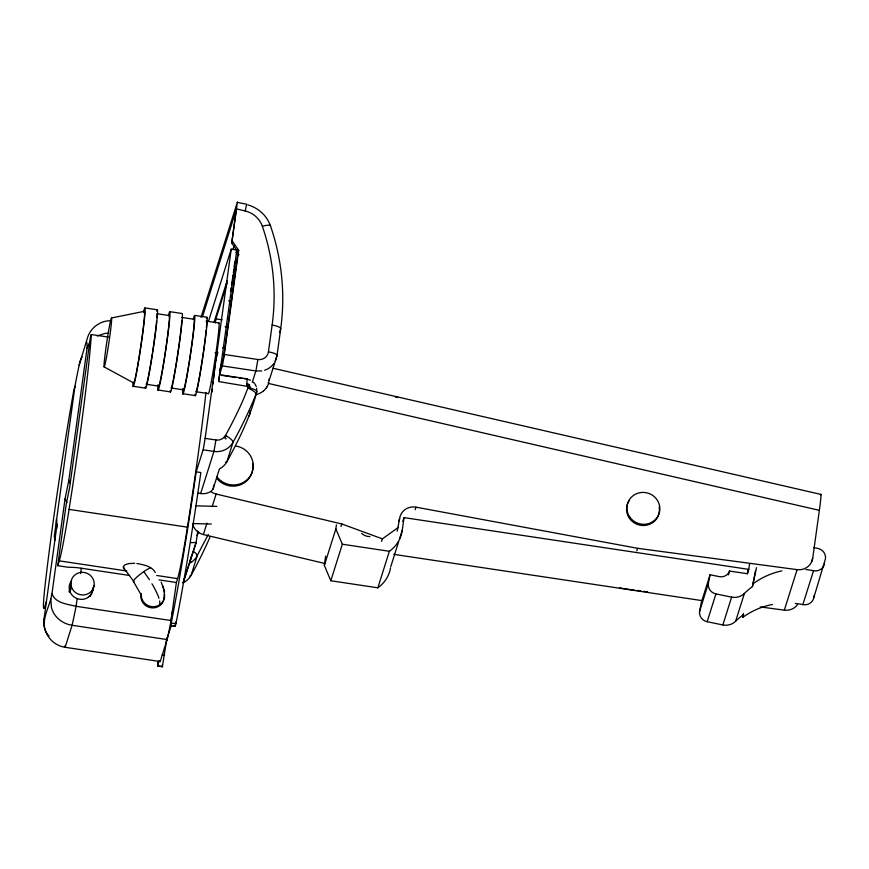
<?xml version="1.0" encoding="UTF-8"?>
<svg xmlns="http://www.w3.org/2000/svg" width="869" height="869" viewBox="0 0 869 869"><rect width="100%" height="100%" fill="white"/><g stroke="black" fill="none" stroke-linecap="round" stroke-linejoin="round"><path stroke-width="1.3" d="M90.061 341.582L87.074 348.143L68.857 480.231L65.034 498.925L51.977 593.614A140.539 6.105 -81.5 0 1 50.793 599.099L51.499 607.985L53.215 612.2A24.451 22.431 14.8 0 0 72.062 625.278L167.12 639.573A165.067 7.169 -81.5 0 0 170.737 622.541L176.385 582.502L177.602 578.624A66.022 2.868 -81.5 0 0 187.422 527.168A164.122 7.137 -81.5 0 0 205.964 392.56M50.793 599.099C47.773 610.114 40.615 622.085 46.524 633.436A24.451 24.223 25.3 0 0 65.132 647.296L160.189 661.548L167.12 639.573M56.778 528.374L56.507 519.412L56.572 526.994M231.23 249.186L205.138 438.367L215.936 439.996A9.429 9.081 17.5 0 0 224.169 437.226L225.473 435.445A462.189 445.156 17.5 0 0 244.037 397.893L248.197 387.259A1.89 1.814 17.5 0 0 247.839 386.466L218.684 381.556L236.824 250.022L231.23 249.186L208.473 321.356M219.336 375.897L218.869 380.177M57.104 524.083L44.047 618.771C42.972 624.92 44.667 631.633 49.088 636.13M234.728 261.938L234.163 266.935M159.842 604.65L159.722 600.935M175.527 622.074L175.223 626.31L175.918 623.736A174.495 7.582 -81.5 0 0 200.848 472.53L196.188 471.834A174.495 7.582 -81.5 0 1 171.258 623.04L170.606 625.615L175.223 626.31M246.6 385.738L247.252 378.851L219.336 374.658M219.499 370.791L223.583 357.278L238.073 252.238L231.73 243.081L237.422 202.042L201.011 317.326M129.524 575.463L81.328 568.228A24.528 6.507 7.9 0 0 68.108 567.261L57.723 565.697L66.153 504.617L69.705 487.205L90.322 337.683L91.321 334.543L108.603 337.129M71.551 580.959C66.478 586.955 70.085 596.286 77.145 598.567L76.081 606.301A165.067 7.169 -81.5 0 1 72.062 625.3L65.132 647.286A165.067 7.169 -81.5 0 1 64.86 647.144M80.6 573.529L81.328 568.228M162.34 664.807A174.495 7.582 -81.5 0 0 162.373 666.697L166.989 637.824M172.138 612.048L170.53 625.474L175.397 626.006M215.36 322.888L215.914 318.88L227.178 283.131M231.73 243.081L236.303 209.559L202.455 316.805M209.994 537.064A471.617 454.248 17.5 0 1 191.061 575.376A18.868 18.173 17.5 0 1 183.055 582.849L196.079 542.919L197.741 530.926M233.033 275.212L231.588 285.054M233.359 272.812L233.859 269.227M219.64 374.376L222.453 365.414L223.898 357.376L238.682 250.305L232.338 241.147M198.208 493.147L200.663 493.516A18.868 18.173 17.5 0 0 202.455 493.701C207.333 493.831 214.491 491.398 213.568 485.217M224.321 354.476L257.865 359.516A9.429 9.081 17.5 0 0 268.423 351.902L272.127 325.06A226.374 218.032 17.5 0 0 262.373 226.331A23.582 22.713 17.5 0 0 245.221 210.982L236.77 208.984M390.539 568.011A33.011 31.795 17.5 0 1 377.841 587.813L330.807 580.753L324.343 565.426L325.625 556.117M324.343 565.426L335.858 528.895L336.412 524.909M397.22 531.144L399.642 518.489A14.154 13.632 17.5 0 1 415.979 507.17L637.618 548.306L797.112 569.64A14.154 13.632 17.5 0 0 812.711 558.202L819.358 510.342A21.725 0.934 -81.4 0 0 820.488 495.102M399.479 539.052L402.26 530.231L403.998 517.62L748.796 569.38L749.534 564.079M772.454 604.466A75.462 72.681 17.5 0 0 742.691 617.446L743.647 614.426A75.462 72.681 17.5 0 0 735.63 621.248A14.154 13.632 17.5 0 1 722.856 624.941L707.149 621.737A9.429 9.081 17.5 0 1 699.578 611.418L701.294 602.586L710.06 574.767L719.304 576.658A9.103 8.766 17.5 0 0 729.58 571.052L747.427 573.736L747.97 569.792M205.138 438.367L203.27 449.306L196.188 471.834M215.936 439.996L213.937 451.424L200.663 493.516M257.865 359.516L255.997 370.455L252.282 382.306M710.06 574.767L708.354 583.599A9.429 9.081 17.5 0 0 715.926 593.918L731.622 597.122A14.154 13.632 17.5 0 0 744.407 593.429A75.462 72.681 17.5 0 1 752.424 586.608L756.497 567.653M158.962 660.82L157.713 666.002A174.495 7.582 -81.5 0 1 157.691 661.906M190.517 559.082L189.692 563.199L191.517 562.124M124.343 569.054L123.365 566.382L125.147 564.741L128.449 563.633L134.706 563.275M742.691 617.446L743.473 613.471M752.424 586.608L755.541 570.672M795.265 603.444A75.462 72.681 17.5 0 1 802.847 604.607A9.429 9.081 17.5 0 0 813.84 597.568L814.275 595.341M813.84 597.568L825.474 558.756A9.429 9.081 17.5 0 0 817.892 548.437L813.938 547.622M230.719 289.735L231.121 287.726M245.221 210.982L246.644 204.237L237.259 202.358M217.739 352.086L215.132 363.068A171.671 7.463 -81.5 0 1 213.568 379.025M75.082 386.238L74.723 387.335A140.539 6.105 -81.5 0 1 79.166 365.186L80.198 360.907A24.962 22.659 12.9 0 1 82.099 356.931M92.809 590.507L91.332 594.7M79.166 365.186L87.715 337.053A24.962 24.788 34.1 0 1 96.111 325.571L100.228 323.062A24.321 24.136 29.1 0 1 109.516 320.715M46.437 601.511L44.906 606.356A66.022 2.868 -81.5 0 1 45.069 585.532A164.122 7.137 -81.5 0 1 73.93 389.692L74.919 386.553L54.302 536.075L54.856 540.42M57.723 565.697L59.255 560.853A66.022 2.868 -81.5 0 0 69.064 509.397A164.122 7.137 -81.5 0 0 91.321 334.543M92.125 591.724L94.124 585.391M232.99 249.284L234.174 245.514M214.067 322.193L227.07 280.948M236.01 252.597L236.824 250.022M238.073 252.238L238.682 250.305M141.365 593.636L140.984 594.841A11.721 11.286 17.5 0 0 152.846 607.909A11.721 11.286 17.5 0 0 164.056 594.776M164.143 598.317L164.523 597.112M213.014 489.214L219.412 468.934A18.89 18.249 16.2 0 0 224.919 464.557A18.792 18.119 13.6 0 0 226.896 461.689C239.105 439.377 250.576 416.447 256.768 391.647L256.681 388.215M166.251 641.333L171.421 624.93M325.104 563.557L203.357 534.544L206.952 523.149M212.145 506.692L216.131 494.026A14.154 13.632 17.5 0 1 210.917 491.626M279.503 332.642L280.687 328.873A235.814 227.124 17.5 0 0 270.531 226.038A33.011 31.795 17.5 0 0 247.817 204.888M341.006 526.505L341.81 523.974L382.403 538.867L398.415 527.353M330.807 580.753L342.321 544.222L335.858 528.895M381.6 541.398L382.403 538.867M377.841 587.813L389.366 551.283A33.011 31.795 17.5 0 0 402.26 530.231M398.849 521.02L399.642 518.489M402.803 521.4L403.998 517.62M390.735 566.762L398.686 541.572M415.186 509.701L415.979 507.17M636.825 550.837L637.618 548.306M699.578 611.418L708.431 583.11M707.149 621.737L715.926 593.918M728.385 574.854L729.58 571.052M722.856 624.941L731.622 597.122M747.427 573.736L748.796 569.38M735.63 621.248L744.407 593.429M760.212 606.931L784.327 610.157L797.112 569.64M811.516 562.004L812.711 558.202M802.847 604.607L813.536 570.737A9.429 9.081 17.5 0 0 824.518 563.699M183.055 582.849L196.025 542.538L190.702 542.604M68.977 591.789L71.062 585.456A11.721 11.286 17.5 0 1 85.879 572.867A11.721 11.286 17.5 0 1 91.006 591.637A11.721 11.286 17.5 0 1 71.53 587.183L71.062 585.456M93.2 587.466A12.003 11.558 17.5 0 1 93.113 589.54L89.996 596.492M69.748 592.191L71.53 587.183M89.659 596.199L90.995 594.418M88.247 597.329L89.789 595.83M190.713 557.996L191.169 556.801M244.417 378.754L247.252 378.851M275.31 361.156L276.983 355.725L280.687 328.873A9.429 2.498 7.9 0 0 272.127 325.06M208.31 534.478L196.036 557.779A18.966 18.227 20.3 0 1 191.517 562.124M197.089 535.543L198.827 532.121M246.883 385.814L247.98 383.805L246.785 384.359M265.925 388.41L266.87 387.053M69.954 585.043L71.084 583.436M247.415 386.064L248.958 384.37L247.643 386.249L249.751 385.163L247.839 386.466M88.366 597.036L87.443 597.818A12.003 11.558 17.5 0 1 79.209 599.143L77.145 598.567M97.187 335.966L104.877 333.446L108.614 333.142M255.703 394.7L257.463 394.222A18.977 16.435 11.8 0 0 263.589 390.844M111.558 317.956A24.767 1.075 -81.5 0 1 106.757 355.747A24.767 1.075 -81.5 0 1 105.203 353.553A24.767 1.075 -81.5 0 1 111.558 317.956L144.504 311.276M236.857 253.531L239.008 254.802M225.462 462.232A9.429 2.335 29 0 0 226.907 461.689L233.011 442.332A9.429 2.488 29.1 0 0 226.766 436.173L224.875 436.379L225.951 438.921L224.169 437.226M261.743 370.922L255.866 370.944L222.312 365.903M248.197 387.259L250.598 387.183L248.23 387.541L249.664 388.074A9.429 2.498 7.9 0 1 256.768 391.647A11.319 10.906 17.5 0 1 256.094 394.168A471.617 454.248 17.5 0 1 233.011 442.332A18.868 18.173 17.5 0 1 213.937 451.424L203.14 449.794M195.579 505.823L216.892 506.388M192.668 523.562L211.319 524.05M248.197 387.911L249.664 388.074L248.132 388.161L249.457 388.823A9.429 2.531 22.1 0 1 256.094 394.168M624.844 588.824L634.229 590.084M636.901 590.442L640.931 590.974M643.603 591.333L647.622 591.876M230.394 290.974L232.903 291.343M228.601 300.826L231.111 301.206M144.927 307.919L157.354 309.788M169.77 311.656L182.197 313.524A39.616 1.716 -81.5 0 1 177.298 357.789A39.616 1.716 -81.5 0 1 170.215 390.55M194.623 315.382L207.05 317.25M215.914 318.88L222.182 319.814M169.346 315.566L156.92 313.698A35.846 1.553 -81.5 0 1 156.909 317.761M181.773 317.435L194.2 319.292M206.626 321.161L219.053 323.029M225.169 326.722L227.678 327.102M222.66 347.763L225.169 348.143M215.056 352.684L217.739 353.086M221.823 375.365L236.444 377.559M239.105 377.961L241.756 378.352M146.035 384.228L158.462 386.097A35.846 1.553 -81.5 0 0 165.642 349.783A35.846 1.553 -81.5 0 0 168.901 315.838M170.889 387.965L183.316 389.823A35.846 1.553 -81.5 0 0 190.485 353.509A35.846 1.553 -81.5 0 0 193.744 319.575M133.185 386.281L145.612 388.15M158.039 390.007L170.465 391.876M182.892 393.744L195.319 395.601M342.321 544.222L389.366 551.283M393.82 554.357L702.402 600.675M69.064 509.397L187.422 527.168M136.857 563.47C143.374 564.774 151.945 566.121 155.301 572.497M59.255 560.853L126.776 570.987M156.692 575.474L177.602 578.624M158.984 579.884L176.385 582.502M171.139 620.564L76.081 606.301C67.749 604.237 54.953 603.162 51.977 593.614M171.258 623.04L175.918 623.736M162.264 654.868L164.589 655.215M157.93 665.947L162.579 666.642M157.713 666.002L162.373 666.697M619.532 587.835L623.518 588.574M247.078 379.156L250.457 380.198M272.855 368.206L820.879 494.407M268.684 383.49L819.358 510.342M216.131 494.026L341.81 523.974M104.117 366.881L133.609 382.925M225.473 435.445L226.766 436.173M123.202 567.272L133.468 581.089M66.924 502.684L65.034 498.925M143.841 571.596L149.446 579.71M133.435 581.48L141.408 595.308M70.291 483.49L68.857 480.231M161.21 582.067L164.578 591.995L163.861 589.367M162.959 586.151L163.578 588.378M163.98 591.887A11.721 11.286 17.5 0 1 155.464 606.486A11.721 11.286 17.5 0 1 141.321 596.264M151.988 583.816A31.523 6.778 55.5 0 1 158.984 598.263M134.065 581.741A11.721 1.89 -36.6 0 1 138.367 575.767A11.721 1.89 -36.6 0 1 150.587 567.75M253.368 382.208A11.319 10.906 17.5 0 1 256.225 386.553M160.189 661.548A165.067 7.169 -81.5 0 1 159.722 661.113M250.196 410.581A11.319 10.754 15.8 0 1 249.457 415.197A9.429 4.78 22.5 0 1 248.588 416.37M213.296 381.513A171.671 7.463 -81.5 0 1 213.024 384.055M212.449 389.279A171.671 7.463 -81.5 0 1 212.145 391.962M64.632 646.753A165.067 7.169 -81.5 0 1 64.447 646.112M189.8 575.995A9.429 2.488 29.1 0 0 191.061 575.376L197.165 556.019A9.429 2.64 29.2 0 0 193.776 551.609M86.563 341.745A140.539 6.105 -81.5 0 1 87.074 348.143M44.406 619.358A140.539 6.105 -81.5 0 1 44.047 618.771M273.822 363.6A18.868 18.173 17.5 0 1 264.6 370.248M265.914 388.41A19.422 16.728 10.5 0 1 263.579 390.833M268.738 382.556A20.106 17.271 9.2 0 1 266.881 387.063M269.281 378.569A183.935 7.995 -81.5 0 1 269.021 380.97L276.983 355.725A9.429 2.498 7.9 0 0 268.423 351.902M268.717 381.958A9.429 6.583 6.1 0 1 268.173 382.903M262.373 226.331A9.429 2.064 -19 0 1 270.531 226.038M369.922 536.618A11.677 11.243 17.5 0 1 361.623 533.338M753.38 583.577A75.462 72.681 17.5 0 1 781.883 570.846M805.943 569.575A75.462 72.681 17.5 0 1 813.536 570.737M143.83 312.46A36.27 1.575 -81.5 0 1 140.789 346.144A36.27 1.575 -81.5 0 1 133.468 382.197M206.17 321.432A35.846 1.553 -81.5 0 1 206.409 327.678M206.192 330.003A35.846 1.553 -81.5 0 1 200.478 370.726A35.846 1.553 -81.5 0 1 195.742 391.691L208.169 393.559A35.846 1.553 -81.5 0 0 215.338 357.246A35.846 1.553 -81.5 0 0 218.597 323.301M143.635 311.602A39.616 1.716 -81.5 0 1 140.8 347.079A39.616 1.716 -81.5 0 1 133 382.61M156.702 311.124A39.616 1.716 -81.5 0 1 153.226 348.947A39.616 1.716 -81.5 0 1 145.362 386.814M193.342 319.064A39.616 1.716 -81.5 0 1 190.246 356.247A39.616 1.716 -81.5 0 1 182.805 388.497M206.398 318.586A39.616 1.716 -81.5 0 1 202.922 356.409A39.616 1.716 -81.5 0 1 195.058 394.276M181.817 320.455A35.846 1.553 -81.5 0 1 173.409 379.166M173.213 380.166A35.846 1.553 -81.5 0 1 172.377 384.011M172.138 385.032A35.846 1.553 -81.5 0 1 171.573 387.063M168.488 315.338A39.616 1.716 -81.5 0 1 165.392 352.51A39.616 1.716 -81.5 0 1 157.952 384.771M156.605 321.334A35.846 1.553 -81.5 0 1 156.062 326.559M155.92 327.776A35.846 1.553 -81.5 0 1 152.51 352.553M152.303 353.857A35.846 1.553 -81.5 0 1 147.285 381.295M146.98 382.436A35.846 1.553 -81.5 0 1 146.492 383.957M235.705 445.993A20.28 19.531 17.5 0 1 250.522 475.549A20.28 19.531 17.5 0 1 216.978 476.929M252.531 463.449A20.28 19.531 17.5 0 1 240.843 484.652A20.28 19.531 17.5 0 1 216.598 478.135M659.18 507.029A16.511 15.903 17.5 0 1 639.551 525.093A16.511 15.903 17.5 0 1 629.449 500.229M797.601 604.563A14.154 13.632 17.5 0 1 784.327 610.157M203.357 534.544A14.154 13.632 17.5 0 1 192.809 524.474M395.449 397.035A37.725 10.113 12.6 0 1 397.872 397.557M629.797 517.088A16.511 15.903 17.5 0 0 658.213 515.556A16.511 15.903 17.5 0 0 642.115 492.43A16.511 15.903 17.5 0 0 629.797 517.088"/></g></svg>
